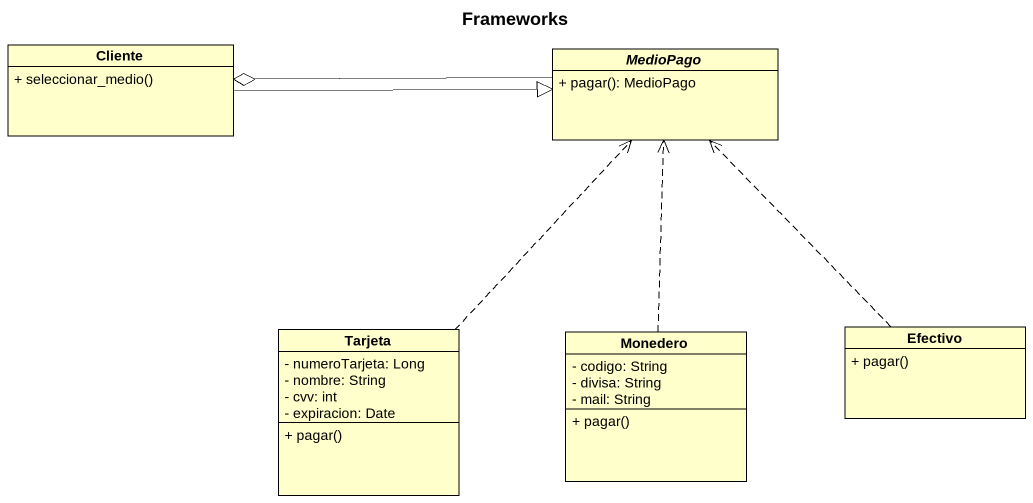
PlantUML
@startuml
title Frameworks
hide circle
hide empty members
skinparam classAttributeIconSize 0
class Cliente {
  + seleccionar_medio()
}
abstract class MedioPago {
  + pagar(): MedioPago
}
class Tarjeta {
  - numeroTarjeta: Long
  - nombre: String
  - cvv: int
  - expiracion: Date
  + pagar()
}
class Monedero {
  - codigo: String
  - divisa: String
  - mail: String
  + pagar()
}
class Efectivo {
  + pagar()
}
Cliente -right-|> MedioPago
MedioPago -left-o Cliente
Tarjeta .up.> MedioPago
Monedero .up.> MedioPago
Efectivo .up.> MedioPago
@enduml
